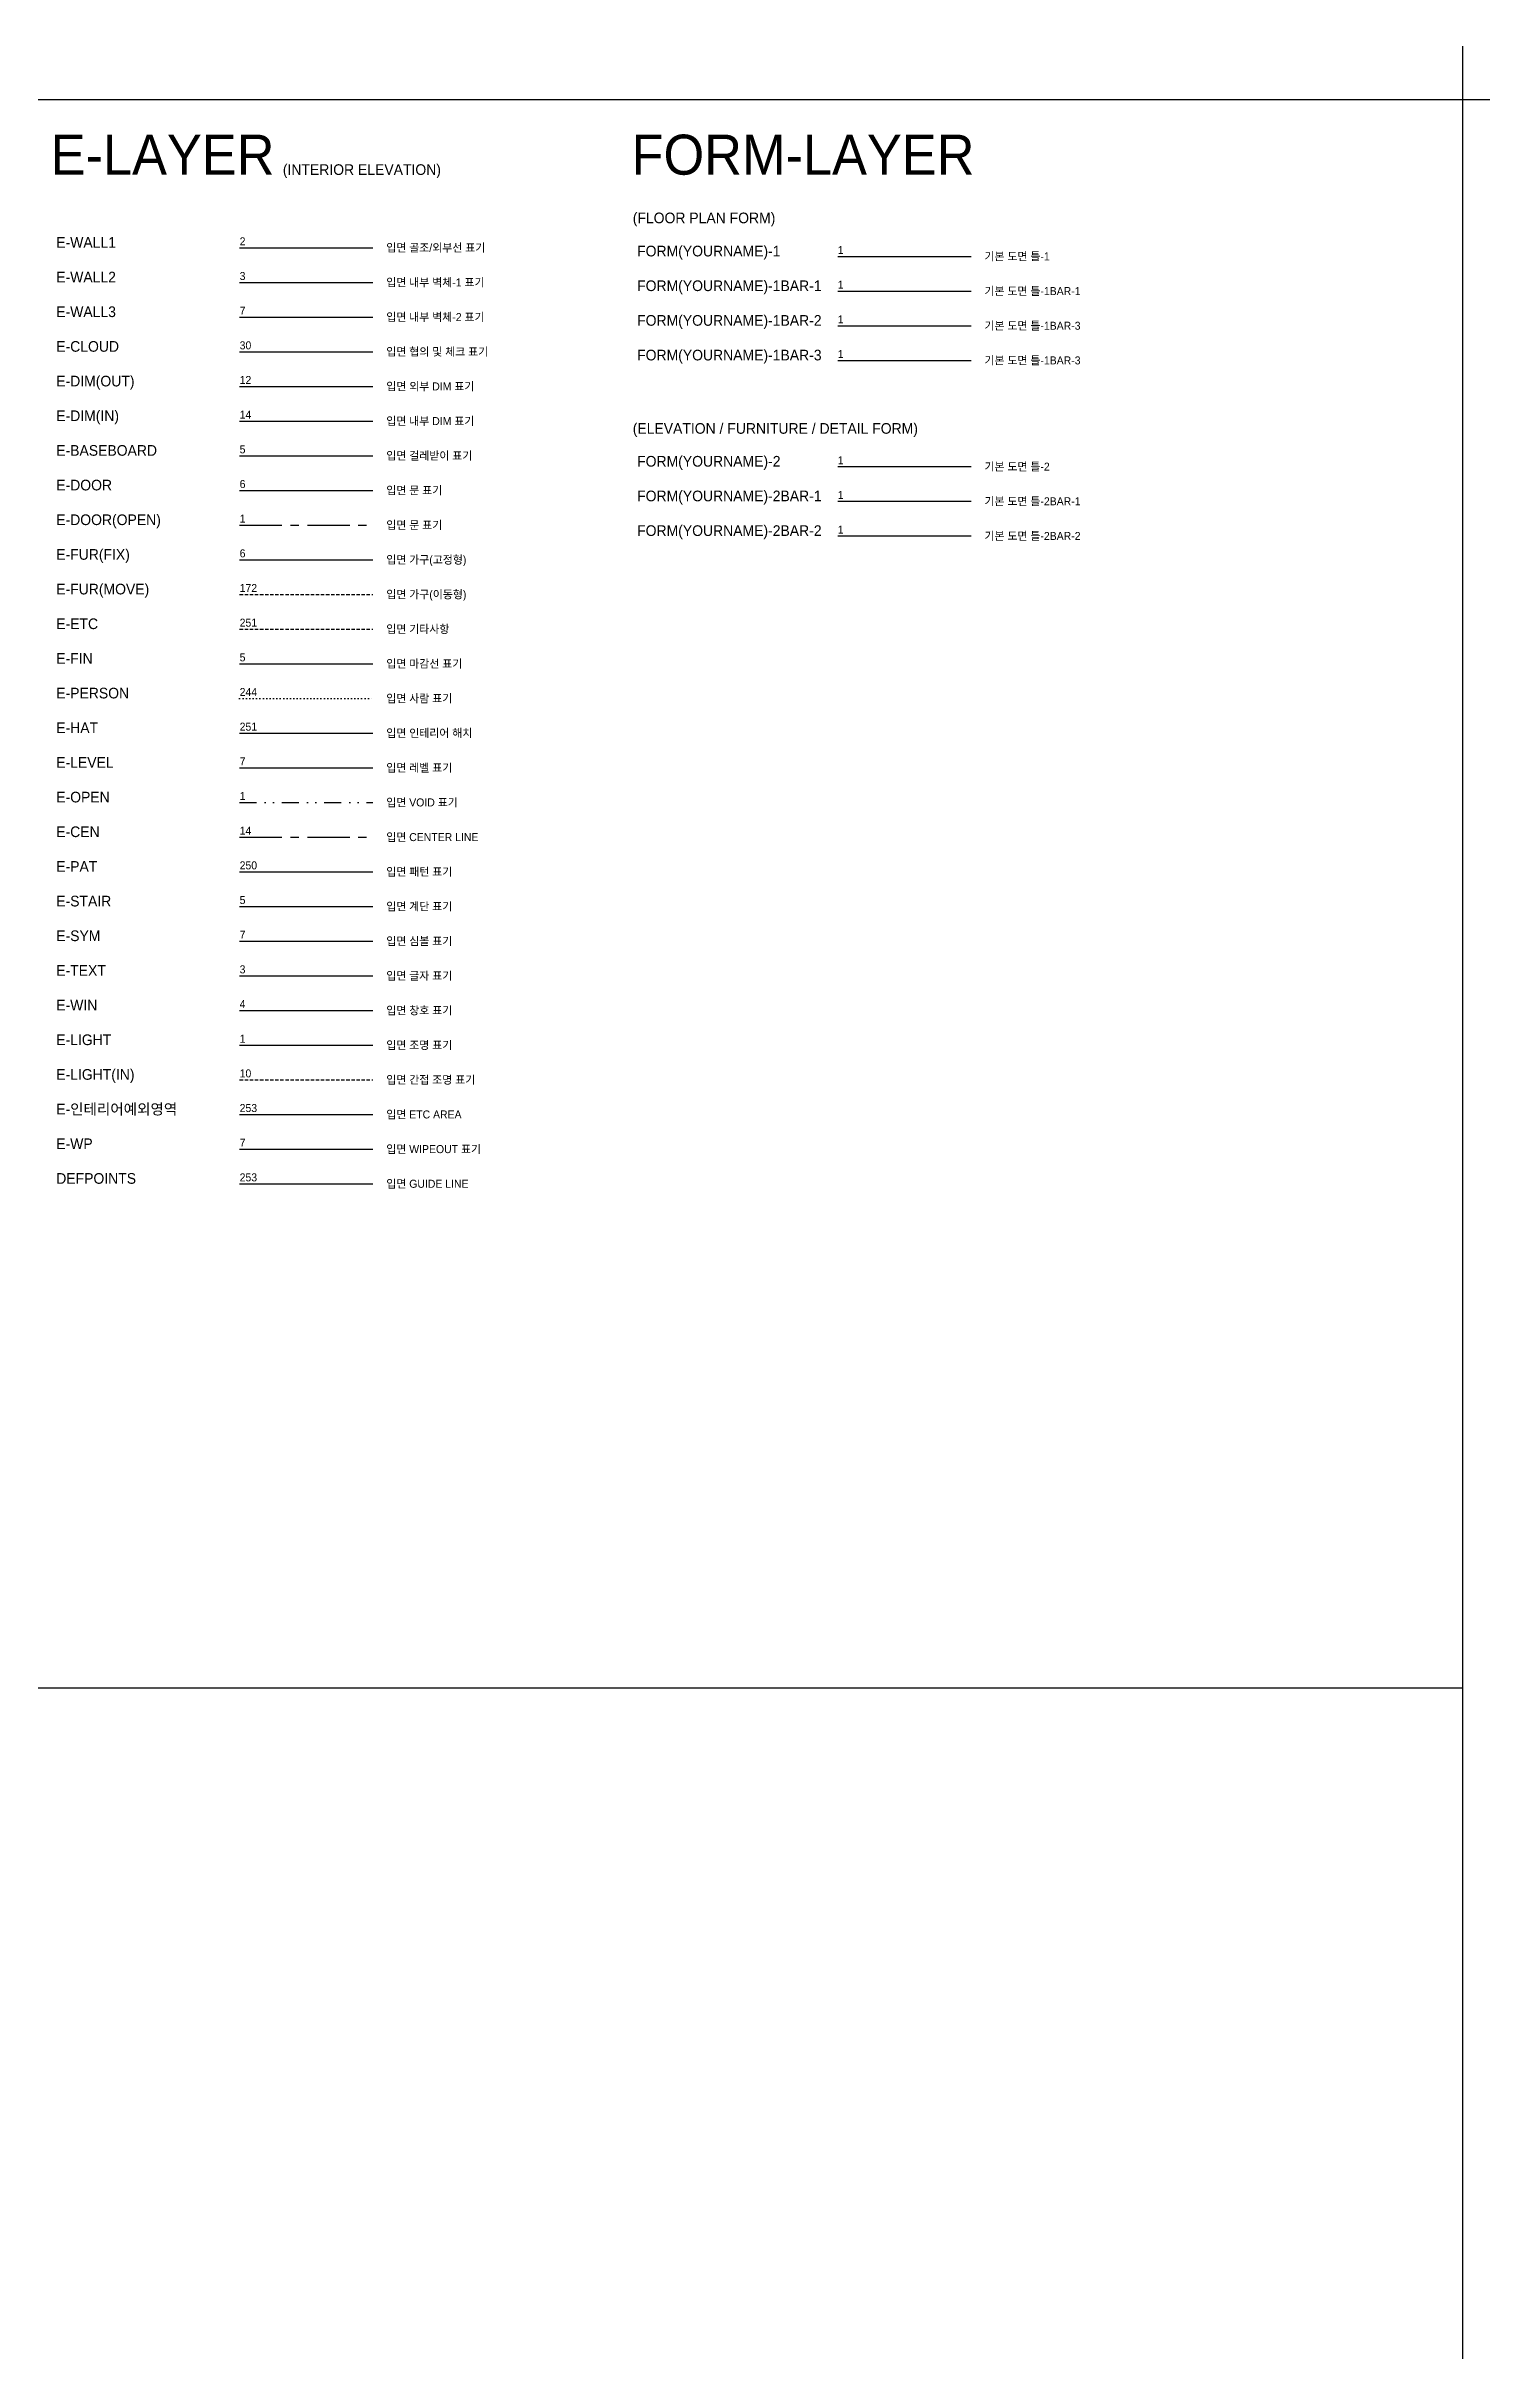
# Model space of a CAD drawing. Header units: millimetres. Extents: x -551172 to 227904, y -3435 to 261611.
# Drawn here: x -418459 to -364595, y 129088 to 215515 of the extents above; entities that cross this region are included whole.
import ezdxf
from ezdxf.enums import TextEntityAlignment as Align

# ---------------------------------------------------------------- set-up
doc = ezdxf.new("R2010")
doc.units = ezdxf.units.MM
doc.header["$LTSCALE"] = 100
for name, pattern in [('CENTER', [50.8, 31.75, -6.35, 6.35, -6.35]), ('DIVIDE', [31.75, 12.7, -6.35, 0, -6.35, 0, -6.35]), ('DOT', [6.35, 0, -6.35]), ('HIDDENX2', [19.05, 12.7, -6.35])]:
    doc.linetypes.add(name, pattern=pattern)
doc.layers.get('DEFPOINTS').update_dxf_attribs({"color": 248})
for name, color, linetype in [('0 @ 1', 7, 'Continuous'), ('E-BASEBOARD', 5, 'Continuous'), ('E-BASEBOARD @ 1', 5, 'Continuous'), ('E-CEN', 14, 'CENTER'), ('E-CEN @ 1', 14, 'CENTER'), ('E-CLOUD', 30, 'Continuous'), ('E-CLOUD @ 1', 30, 'Continuous'), ('E-DIM(IN)', 14, 'Continuous'), ('E-DIM(IN) @ 1', 14, 'Continuous'), ('E-DIM(OUT)', 1, 'Continuous'), ('E-DIM(OUT) @ 1', 1, 'Continuous'), ('E-DOOR', 6, 'Continuous'), ('E-DOOR @ 1', 6, 'Continuous'), ('E-DOOR(OPEN)', 1, 'CENTER'), ('E-DOOR(OPEN) @ 1', 1, 'CENTER'), ('E-ETC', 251, 'HIDDENX2'), ('E-ETC @ 1', 251, 'HIDDENX2'), ('E-FIN', 5, 'Continuous'), ('E-FIN @ 1', 5, 'Continuous'), ('E-FUR(FIX)', 6, 'Continuous'), ('E-FUR(FIX) @ 1', 6, 'Continuous'), ('E-FUR(MOVE)', 172, 'HIDDENX2'), ('E-FUR(MOVE) @ 1', 172, 'HIDDENX2'), ('E-HAT', 251, 'Continuous'), ('E-HAT @ 1', 251, 'Continuous'), ('E-LEVEL', 7, 'Continuous'), ('E-LEVEL @ 1', 7, 'Continuous'), ('E-LIGHT', 1, 'Continuous'), ('E-LIGHT @ 1', 1, 'Continuous'), ('E-LIGHT(IN)', 10, 'HIDDENX2'), ('E-LIGHT(IN) @ 1', 10, 'HIDDENX2'), ('E-OPEN', 1, 'DIVIDE'), ('E-OPEN @ 1', 1, 'DIVIDE'), ('E-PAT', 250, 'Continuous'), ('E-PAT @ 1', 250, 'Continuous'), ('E-PERSON', 244, 'DOT'), ('E-PERSON @ 1', 244, 'DOT'), ('E-STAIR', 5, 'Continuous'), ('E-STAIR @ 1', 5, 'Continuous'), ('E-SYM', 7, 'Continuous'), ('E-SYM @ 1', 7, 'Continuous'), ('E-TEXT', 3, 'Continuous'), ('E-TEXT @ 1', 3, 'Continuous'), ('E-WALL1', 2, 'Continuous'), ('E-WALL1 @ 1', 2, 'Continuous'), ('E-WALL2', 3, 'Continuous'), ('E-WALL2 @ 1', 3, 'Continuous'), ('E-WALL3', 7, 'Continuous'), ('E-WALL3 @ 1', 7, 'Continuous'), ('E-WIN', 4, 'Continuous'), ('E-WIN @ 1', 4, 'Continuous'), ('E-WP', 7, 'Continuous'), ('E-WP @ 1', 7, 'Continuous'), ('E-인테리어예외영역', 253, 'Continuous'), ('E-인테리어예외영역 @ 1', 253, 'Continuous'), ('FORM(YOURNAME)-11', 1, 'Continuous'), ('FORM(YOURNAME)-11 @ 1', 1, 'Continuous'), ('FORM(YOURNAME)-1BAR-1', 1, 'Continuous'), ('FORM(YOURNAME)-1BAR-1 @ 1', 1, 'Continuous'), ('FORM(YOURNAME)-1BAR-2', 1, 'Continuous'), ('FORM(YOURNAME)-1BAR-2 @ 1', 1, 'Continuous'), ('FORM(YOURNAME)-1BAR-3', 1, 'Continuous'), ('FORM(YOURNAME)-1BAR-3 @ 1', 1, 'Continuous'), ('FORM(YOURNAME)-2', 1, 'Continuous'), ('FORM(YOURNAME)-2 @ 1', 1, 'Continuous'), ('FORM(YOURNAME)-2BAR-1', 1, 'Continuous'), ('FORM(YOURNAME)-2BAR-1 @ 1', 1, 'Continuous'), ('FORM(YOURNAME)-2BAR-2', 1, 'Continuous'), ('FORM(YOURNAME)-2BAR-2 @ 1', 1, 'Continuous')]:
    doc.layers.add(name, color=color, linetype=linetype)
doc.layers.add('DEFPOINTS @ 1', color=248, linetype='Continuous', plot=False)
doc.styles.add('YOURNAME', font='HYWULM.TTF')

msp = doc.modelspace()

# ---------------------------------------------------------------- linework, layer by layer
at = {"layer": 'DEFPOINTS', "color": 156}
for p, q in [((-365327.9, 215514.9), (-365327.9, 16229.4)), ((-537203.8, 213514.9), (-11030, 213514.9)), ((-537203.8, 153958.2), (-365327.9, 153958.2))]:
    msp.add_line(p, q, dxfattribs=at)
at = {"layer": 'DEFPOINTS'}
msp.add_line((-411197.5, 172853.4), (-406197.5, 172853.4), dxfattribs=at)
at = {"layer": 'E-BASEBOARD'}
msp.add_line((-411197.5, 200153.4), (-406197.5, 200153.4), dxfattribs=at)
at = {"layer": 'E-CEN', "ltscale": 0.5}
msp.add_line((-411197.5, 185853.4), (-406197.5, 185853.4), dxfattribs=at)
at = {"layer": 'E-CLOUD'}
msp.add_line((-411197.5, 204053.4), (-406197.5, 204053.4), dxfattribs=at)
at = {"layer": 'E-DIM(IN)'}
msp.add_line((-411197.5, 201453.4), (-406197.5, 201453.4), dxfattribs=at)
at = {"layer": 'E-DIM(OUT)'}
msp.add_line((-411197.5, 202753.4), (-406197.5, 202753.4), dxfattribs=at)
at = {"layer": 'E-DOOR'}
msp.add_line((-411197.5, 198853.4), (-406197.5, 198853.4), dxfattribs=at)
at = {"layer": 'E-DOOR(OPEN)', "ltscale": 0.5}
msp.add_line((-411197.5, 197553.4), (-406197.5, 197553.4), dxfattribs=at)
at = {"layer": 'E-ETC', "ltscale": 0.1}
msp.add_line((-411197.5, 193653.4), (-406197.5, 193653.4), dxfattribs=at)
at = {"layer": 'E-FIN'}
msp.add_line((-411197.5, 192353.4), (-406197.5, 192353.4), dxfattribs=at)
at = {"layer": 'E-FUR(FIX)'}
msp.add_line((-411197.5, 196253.4), (-406197.5, 196253.4), dxfattribs=at)
at = {"layer": 'E-FUR(MOVE)', "ltscale": 0.1}
msp.add_line((-411197.5, 194953.4), (-406197.5, 194953.4), dxfattribs=at)
at = {"layer": 'E-HAT'}
msp.add_line((-411197.5, 189753.4), (-406197.5, 189753.4), dxfattribs=at)
at = {"layer": 'E-LEVEL'}
msp.add_line((-411197.5, 188453.4), (-406197.5, 188453.4), dxfattribs=at)
at = {"layer": 'E-LIGHT'}
msp.add_line((-411197.5, 178053.4), (-406197.5, 178053.4), dxfattribs=at)
at = {"layer": 'E-LIGHT(IN)', "ltscale": 0.1}
msp.add_line((-411197.5, 176753.4), (-406197.5, 176753.4), dxfattribs=at)
at = {"layer": 'E-OPEN', "ltscale": 0.5}
msp.add_line((-411197.5, 187153.4), (-406197.5, 187153.4), dxfattribs=at)
at = {"layer": 'E-PAT'}
msp.add_line((-411197.5, 184553.4), (-406197.5, 184553.4), dxfattribs=at)
at = {"layer": 'E-PERSON', "ltscale": 0.2}
msp.add_line((-411197.5, 191053.4), (-406197.5, 191053.4), dxfattribs=at)
at = {"layer": 'E-STAIR'}
msp.add_line((-411197.5, 183253.4), (-406197.5, 183253.4), dxfattribs=at)
at = {"layer": 'E-SYM'}
msp.add_line((-411197.5, 181953.4), (-406197.5, 181953.4), dxfattribs=at)
at = {"layer": 'E-TEXT'}
msp.add_line((-411197.5, 180653.4), (-406197.5, 180653.4), dxfattribs=at)
at = {"layer": 'E-WALL1'}
msp.add_line((-411197.5, 207953.4), (-406197.5, 207953.4), dxfattribs=at)
at = {"layer": 'E-WALL2'}
msp.add_line((-411197.5, 206653.4), (-406197.5, 206653.4), dxfattribs=at)
at = {"layer": 'E-WALL3'}
msp.add_line((-411197.5, 205353.4), (-406197.5, 205353.4), dxfattribs=at)
at = {"layer": 'E-WIN'}
msp.add_line((-411197.5, 179353.4), (-406197.5, 179353.4), dxfattribs=at)
at = {"layer": 'E-WP'}
msp.add_line((-411197.5, 174153.4), (-406197.5, 174153.4), dxfattribs=at)
at = {"layer": 'E-인테리어예외영역'}
msp.add_line((-411197.5, 175453.4), (-406197.5, 175453.4), dxfattribs=at)
at = {"layer": 'FORM(YOURNAME)-11'}
msp.add_line((-388757.5, 207628.6), (-383757.5, 207628.6), dxfattribs=at)
at = {"layer": 'FORM(YOURNAME)-1BAR-1'}
msp.add_line((-388757.5, 206328.6), (-383757.5, 206328.6), dxfattribs=at)
at = {"layer": 'FORM(YOURNAME)-1BAR-2'}
msp.add_line((-388757.5, 205028.6), (-383757.5, 205028.6), dxfattribs=at)
at = {"layer": 'FORM(YOURNAME)-1BAR-3'}
msp.add_line((-388757.5, 203728.6), (-383757.5, 203728.6), dxfattribs=at)
at = {"layer": 'FORM(YOURNAME)-2'}
msp.add_line((-388757.5, 199745.7), (-383757.5, 199745.7), dxfattribs=at)
at = {"layer": 'FORM(YOURNAME)-2BAR-1'}
msp.add_line((-388757.5, 198445.7), (-383757.5, 198445.7), dxfattribs=at)
at = {"layer": 'FORM(YOURNAME)-2BAR-2'}
msp.add_line((-388757.5, 197145.7), (-383757.5, 197145.7), dxfattribs=at)

# ---------------------------------------------------------------- texts
at = {"layer": '0 @ 1', "color": 2, "style": 'YOURNAME'}
for s, p in [('E-LAYER', (-418287.5, 211443.4)), ('FORM-LAYER', (-396495.8, 211443.4))]:
    msp.add_text(s, height=1500, dxfattribs=at).set_placement(p, align=Align.MIDDLE_LEFT)
at = {"layer": '0 @ 1', "color": 3, "style": 'YOURNAME'}
msp.add_text('(INTERIOR ELEVATION)', height=400, dxfattribs=at).set_placement((-409577.2, 210883.4), align=Align.MIDDLE_LEFT)
at = {"layer": '0 @ 1', "style": 'YOURNAME'}
for s, p in [('(FLOOR PLAN FORM)', (-396450.4, 209071.2)), ('(ELEVATION / FURNITURE / DETAIL FORM)', (-396450.4, 201178))]:
    msp.add_text(s, height=400, dxfattribs=at).set_placement(p, align=Align.MIDDLE_LEFT)
at = {"layer": 'DEFPOINTS @ 1', "style": 'YOURNAME'}
for s, height, p in [('DEFPOINTS', 400, (-418077.5, 173053.4)), ('입면 GUIDE LINE', 300, (-405697.5, 172853.4))]:
    msp.add_text(s, height=height, dxfattribs=at).set_placement(p, align=Align.MIDDLE_LEFT)
msp.add_text('253', height=300, dxfattribs=at).set_placement((-411197.5, 172853.4), align=Align.BOTTOM_LEFT)
at = {"layer": 'E-BASEBOARD @ 1', "style": 'YOURNAME'}
for s, height, p in [('E-BASEBOARD', 400, (-418077.5, 200353.4)), ('입면 걸레받이 표기', 300, (-405697.5, 200153.4))]:
    msp.add_text(s, height=height, dxfattribs=at).set_placement(p, align=Align.MIDDLE_LEFT)
msp.add_text('5', height=300, dxfattribs=at).set_placement((-411197.5, 200153.4), align=Align.BOTTOM_LEFT)
at = {"layer": 'E-CEN @ 1', "style": 'YOURNAME'}
for s, height, p in [('E-CEN', 400, (-418077.5, 186053.4)), ('입면 CENTER LINE', 300, (-405697.5, 185853.4))]:
    msp.add_text(s, height=height, dxfattribs=at).set_placement(p, align=Align.MIDDLE_LEFT)
msp.add_text('14', height=300, dxfattribs=at).set_placement((-411197.5, 185853.4), align=Align.BOTTOM_LEFT)
at = {"layer": 'E-CLOUD @ 1', "style": 'YOURNAME'}
for s, height, p in [('E-CLOUD', 400, (-418077.5, 204253.4)), ('입면 협의 및 체크 표기', 300, (-405697.5, 204053.4))]:
    msp.add_text(s, height=height, dxfattribs=at).set_placement(p, align=Align.MIDDLE_LEFT)
msp.add_text('30', height=300, dxfattribs=at).set_placement((-411197.5, 204053.4), align=Align.BOTTOM_LEFT)
at = {"layer": 'E-DIM(IN) @ 1', "style": 'YOURNAME'}
for s, height, p in [('E-DIM(IN)', 400, (-418077.5, 201653.4)), ('입면 내부 DIM 표기', 300, (-405697.5, 201453.4))]:
    msp.add_text(s, height=height, dxfattribs=at).set_placement(p, align=Align.MIDDLE_LEFT)
msp.add_text('14', height=300, dxfattribs=at).set_placement((-411197.5, 201453.4), align=Align.BOTTOM_LEFT)
at = {"layer": 'E-DIM(OUT) @ 1', "style": 'YOURNAME'}
for s, height, p in [('E-DIM(OUT)', 400, (-418077.5, 202953.4)), ('입면 외부 DIM 표기', 300, (-405697.5, 202753.4))]:
    msp.add_text(s, height=height, dxfattribs=at).set_placement(p, align=Align.MIDDLE_LEFT)
msp.add_text('12', height=300, dxfattribs=at).set_placement((-411197.5, 202753.4), align=Align.BOTTOM_LEFT)
at = {"layer": 'E-DOOR @ 1', "style": 'YOURNAME'}
for s, height, p in [('E-DOOR', 400, (-418077.5, 199053.4)), ('입면 문 표기', 300, (-405697.5, 198853.4))]:
    msp.add_text(s, height=height, dxfattribs=at).set_placement(p, align=Align.MIDDLE_LEFT)
msp.add_text('6', height=300, dxfattribs=at).set_placement((-411197.5, 198853.4), align=Align.BOTTOM_LEFT)
at = {"layer": 'E-DOOR(OPEN) @ 1', "style": 'YOURNAME'}
for s, height, p in [('E-DOOR(OPEN)', 400, (-418077.5, 197753.4)), ('입면 문 표기', 300, (-405697.5, 197553.4))]:
    msp.add_text(s, height=height, dxfattribs=at).set_placement(p, align=Align.MIDDLE_LEFT)
msp.add_text('1', height=300, dxfattribs=at).set_placement((-411197.5, 197553.4), align=Align.BOTTOM_LEFT)
at = {"layer": 'E-ETC @ 1', "style": 'YOURNAME'}
for s, height, p in [('E-ETC', 400, (-418077.5, 193853.4)), ('입면 기타사항', 300, (-405697.5, 193653.4))]:
    msp.add_text(s, height=height, dxfattribs=at).set_placement(p, align=Align.MIDDLE_LEFT)
msp.add_text('251', height=300, dxfattribs=at).set_placement((-411197.5, 193653.4), align=Align.BOTTOM_LEFT)
at = {"layer": 'E-FIN @ 1', "style": 'YOURNAME'}
for s, height, p in [('E-FIN', 400, (-418077.5, 192553.4)), ('입면 마감선 표기', 300, (-405697.5, 192353.4))]:
    msp.add_text(s, height=height, dxfattribs=at).set_placement(p, align=Align.MIDDLE_LEFT)
at = {"layer": 'E-FIN @ 1', "color": 5, "style": 'YOURNAME'}
msp.add_text('5', height=300, dxfattribs=at).set_placement((-411197.5, 192353.4), align=Align.BOTTOM_LEFT)
at = {"layer": 'E-FUR(FIX) @ 1', "style": 'YOURNAME'}
for s, height, p in [('E-FUR(FIX)', 400, (-418077.5, 196453.4)), ('입면 가구(고정형)', 300, (-405697.5, 196253.4))]:
    msp.add_text(s, height=height, dxfattribs=at).set_placement(p, align=Align.MIDDLE_LEFT)
msp.add_text('6', height=300, dxfattribs=at).set_placement((-411197.5, 196253.4), align=Align.BOTTOM_LEFT)
at = {"layer": 'E-FUR(MOVE) @ 1', "style": 'YOURNAME'}
for s, height, p in [('E-FUR(MOVE)', 400, (-418077.5, 195153.4)), ('입면 가구(이동형)', 300, (-405697.5, 194953.4))]:
    msp.add_text(s, height=height, dxfattribs=at).set_placement(p, align=Align.MIDDLE_LEFT)
msp.add_text('172', height=300, dxfattribs=at).set_placement((-411197.5, 194953.4), align=Align.BOTTOM_LEFT)
at = {"layer": 'E-HAT @ 1', "style": 'YOURNAME'}
for s, height, p in [('E-HAT', 400, (-418077.5, 189953.4)), ('입면 인테리어 해치', 300, (-405697.5, 189753.4))]:
    msp.add_text(s, height=height, dxfattribs=at).set_placement(p, align=Align.MIDDLE_LEFT)
msp.add_text('251', height=300, dxfattribs=at).set_placement((-411197.5, 189753.4), align=Align.BOTTOM_LEFT)
at = {"layer": 'E-LEVEL @ 1', "style": 'YOURNAME'}
for s, height, p in [('E-LEVEL', 400, (-418077.5, 188653.4)), ('입면 레벨 표기', 300, (-405697.5, 188453.4))]:
    msp.add_text(s, height=height, dxfattribs=at).set_placement(p, align=Align.MIDDLE_LEFT)
msp.add_text('7', height=300, dxfattribs=at).set_placement((-411197.5, 188453.4), align=Align.BOTTOM_LEFT)
at = {"layer": 'E-LIGHT @ 1', "style": 'YOURNAME'}
for s, height, p in [('E-LIGHT', 400, (-418077.5, 178253.4)), ('입면 조명 표기', 300, (-405697.5, 178053.4))]:
    msp.add_text(s, height=height, dxfattribs=at).set_placement(p, align=Align.MIDDLE_LEFT)
msp.add_text('1', height=300, dxfattribs=at).set_placement((-411197.5, 178053.4), align=Align.BOTTOM_LEFT)
at = {"layer": 'E-LIGHT(IN) @ 1', "style": 'YOURNAME'}
for s, height, p in [('E-LIGHT(IN)', 400, (-418077.5, 176953.4)), ('입면 간접 조명 표기', 300, (-405697.5, 176753.4))]:
    msp.add_text(s, height=height, dxfattribs=at).set_placement(p, align=Align.MIDDLE_LEFT)
msp.add_text('10', height=300, dxfattribs=at).set_placement((-411197.5, 176753.4), align=Align.BOTTOM_LEFT)
at = {"layer": 'E-OPEN @ 1', "style": 'YOURNAME'}
for s, height, p in [('E-OPEN', 400, (-418077.5, 187353.4)), ('입면 VOID 표기', 300, (-405697.5, 187153.4))]:
    msp.add_text(s, height=height, dxfattribs=at).set_placement(p, align=Align.MIDDLE_LEFT)
msp.add_text('1', height=300, dxfattribs=at).set_placement((-411197.5, 187153.4), align=Align.BOTTOM_LEFT)
at = {"layer": 'E-PAT @ 1', "style": 'YOURNAME'}
for s, height, p in [('E-PAT', 400, (-418077.5, 184753.4)), ('입면 패턴 표기', 300, (-405697.5, 184553.4))]:
    msp.add_text(s, height=height, dxfattribs=at).set_placement(p, align=Align.MIDDLE_LEFT)
msp.add_text('250', height=300, dxfattribs=at).set_placement((-411197.5, 184553.4), align=Align.BOTTOM_LEFT)
at = {"layer": 'E-PERSON @ 1', "style": 'YOURNAME'}
for s, height, p in [('E-PERSON', 400, (-418077.5, 191253.4)), ('입면 사람 표기', 300, (-405697.5, 191053.4))]:
    msp.add_text(s, height=height, dxfattribs=at).set_placement(p, align=Align.MIDDLE_LEFT)
msp.add_text('244', height=300, dxfattribs=at).set_placement((-411197.5, 191053.4), align=Align.BOTTOM_LEFT)
at = {"layer": 'E-STAIR @ 1', "style": 'YOURNAME'}
for s, height, p in [('E-STAIR', 400, (-418077.5, 183453.4)), ('입면 계단 표기', 300, (-405697.5, 183253.4))]:
    msp.add_text(s, height=height, dxfattribs=at).set_placement(p, align=Align.MIDDLE_LEFT)
msp.add_text('5', height=300, dxfattribs=at).set_placement((-411197.5, 183253.4), align=Align.BOTTOM_LEFT)
at = {"layer": 'E-SYM @ 1', "style": 'YOURNAME'}
for s, height, p in [('E-SYM', 400, (-418077.5, 182153.4)), ('입면 심볼 표기', 300, (-405697.5, 181953.4))]:
    msp.add_text(s, height=height, dxfattribs=at).set_placement(p, align=Align.MIDDLE_LEFT)
msp.add_text('7', height=300, dxfattribs=at).set_placement((-411197.5, 181953.4), align=Align.BOTTOM_LEFT)
at = {"layer": 'E-TEXT @ 1', "style": 'YOURNAME'}
for s, height, p in [('E-TEXT', 400, (-418077.5, 180853.4)), ('입면 글자 표기', 300, (-405697.5, 180653.4))]:
    msp.add_text(s, height=height, dxfattribs=at).set_placement(p, align=Align.MIDDLE_LEFT)
msp.add_text('3', height=300, dxfattribs=at).set_placement((-411197.5, 180653.4), align=Align.BOTTOM_LEFT)
at = {"layer": 'E-WALL1 @ 1', "style": 'YOURNAME'}
for s, height, p in [('E-WALL1', 400, (-418077.5, 208153.4)), ('입면 골조/외부선 표기', 300, (-405697.5, 207953.4))]:
    msp.add_text(s, height=height, dxfattribs=at).set_placement(p, align=Align.MIDDLE_LEFT)
msp.add_text('2', height=300, dxfattribs=at).set_placement((-411197.5, 207953.4), align=Align.BOTTOM_LEFT)
at = {"layer": 'E-WALL2 @ 1', "style": 'YOURNAME'}
for s, height, p in [('E-WALL2', 400, (-418077.5, 206853.4)), ('입면 내부 벽체-1 표기', 300, (-405697.5, 206653.4))]:
    msp.add_text(s, height=height, dxfattribs=at).set_placement(p, align=Align.MIDDLE_LEFT)
msp.add_text('3', height=300, dxfattribs=at).set_placement((-411197.5, 206653.4), align=Align.BOTTOM_LEFT)
at = {"layer": 'E-WALL3 @ 1', "style": 'YOURNAME'}
for s, height, p in [('E-WALL3', 400, (-418077.5, 205553.4)), ('입면 내부 벽체-2 표기', 300, (-405697.5, 205353.4))]:
    msp.add_text(s, height=height, dxfattribs=at).set_placement(p, align=Align.MIDDLE_LEFT)
msp.add_text('7', height=300, dxfattribs=at).set_placement((-411197.5, 205353.4), align=Align.BOTTOM_LEFT)
at = {"layer": 'E-WIN @ 1', "style": 'YOURNAME'}
for s, height, p in [('E-WIN', 400, (-418077.5, 179553.4)), ('입면 창호 표기', 300, (-405697.5, 179353.4))]:
    msp.add_text(s, height=height, dxfattribs=at).set_placement(p, align=Align.MIDDLE_LEFT)
msp.add_text('4', height=300, dxfattribs=at).set_placement((-411197.5, 179353.4), align=Align.BOTTOM_LEFT)
at = {"layer": 'E-WP @ 1', "style": 'YOURNAME'}
for s, height, p in [('E-WP', 400, (-418077.5, 174353.4)), ('입면 WIPEOUT 표기', 300, (-405697.5, 174153.4))]:
    msp.add_text(s, height=height, dxfattribs=at).set_placement(p, align=Align.MIDDLE_LEFT)
msp.add_text('7', height=300, dxfattribs=at).set_placement((-411197.5, 174153.4), align=Align.BOTTOM_LEFT)
at = {"layer": 'E-인테리어예외영역 @ 1', "style": 'YOURNAME'}
for s, height, p in [('E-인테리어예외영역', 400, (-418077.5, 175653.4)), ('입면 ETC AREA', 300, (-405697.5, 175453.4))]:
    msp.add_text(s, height=height, dxfattribs=at).set_placement(p, align=Align.MIDDLE_LEFT)
msp.add_text('253', height=300, dxfattribs=at).set_placement((-411197.5, 175453.4), align=Align.BOTTOM_LEFT)
at = {"layer": 'FORM(YOURNAME)-11 @ 1', "style": 'YOURNAME'}
for s, height, p in [('FORM(YOURNAME)-1', 400, (-396285.8, 207828.6)), ('기본 도면 틀-1', 300, (-383257.5, 207628.6))]:
    msp.add_text(s, height=height, dxfattribs=at).set_placement(p, align=Align.MIDDLE_LEFT)
msp.add_text('1', height=300, dxfattribs=at).set_placement((-388757.5, 207628.6), align=Align.BOTTOM_LEFT)
at = {"layer": 'FORM(YOURNAME)-1BAR-1 @ 1', "style": 'YOURNAME'}
for s, height, p in [('FORM(YOURNAME)-1BAR-1', 400, (-396285.8, 206528.6)), ('기본 도면 틀-1BAR-1', 300, (-383257.5, 206328.6))]:
    msp.add_text(s, height=height, dxfattribs=at).set_placement(p, align=Align.MIDDLE_LEFT)
msp.add_text('1', height=300, dxfattribs=at).set_placement((-388757.5, 206328.6), align=Align.BOTTOM_LEFT)
at = {"layer": 'FORM(YOURNAME)-1BAR-2 @ 1', "style": 'YOURNAME'}
for s, height, p in [('FORM(YOURNAME)-1BAR-2', 400, (-396285.8, 205228.6)), ('기본 도면 틀-1BAR-3', 300, (-383257.5, 205028.6))]:
    msp.add_text(s, height=height, dxfattribs=at).set_placement(p, align=Align.MIDDLE_LEFT)
msp.add_text('1', height=300, dxfattribs=at).set_placement((-388757.5, 205028.6), align=Align.BOTTOM_LEFT)
at = {"layer": 'FORM(YOURNAME)-1BAR-3 @ 1', "style": 'YOURNAME'}
for s, height, p in [('FORM(YOURNAME)-1BAR-3', 400, (-396285.8, 203928.6)), ('기본 도면 틀-1BAR-3', 300, (-383257.5, 203728.6))]:
    msp.add_text(s, height=height, dxfattribs=at).set_placement(p, align=Align.MIDDLE_LEFT)
msp.add_text('1', height=300, dxfattribs=at).set_placement((-388757.5, 203728.6), align=Align.BOTTOM_LEFT)
at = {"layer": 'FORM(YOURNAME)-2 @ 1', "style": 'YOURNAME'}
for s, height, p in [('FORM(YOURNAME)-2', 400, (-396285.8, 199945.7)), ('기본 도면 틀-2', 300, (-383257.5, 199745.7))]:
    msp.add_text(s, height=height, dxfattribs=at).set_placement(p, align=Align.MIDDLE_LEFT)
msp.add_text('1', height=300, dxfattribs=at).set_placement((-388757.5, 199745.7), align=Align.BOTTOM_LEFT)
at = {"layer": 'FORM(YOURNAME)-2BAR-1 @ 1', "style": 'YOURNAME'}
for s, height, p in [('FORM(YOURNAME)-2BAR-1', 400, (-396285.8, 198645.7)), ('기본 도면 틀-2BAR-1', 300, (-383257.5, 198445.7))]:
    msp.add_text(s, height=height, dxfattribs=at).set_placement(p, align=Align.MIDDLE_LEFT)
msp.add_text('1', height=300, dxfattribs=at).set_placement((-388757.5, 198445.7), align=Align.BOTTOM_LEFT)
at = {"layer": 'FORM(YOURNAME)-2BAR-2 @ 1', "style": 'YOURNAME'}
for s, height, p in [('FORM(YOURNAME)-2BAR-2', 400, (-396285.8, 197345.7)), ('기본 도면 틀-2BAR-2', 300, (-383257.5, 197145.7))]:
    msp.add_text(s, height=height, dxfattribs=at).set_placement(p, align=Align.MIDDLE_LEFT)
msp.add_text('1', height=300, dxfattribs=at).set_placement((-388757.5, 197145.7), align=Align.BOTTOM_LEFT)

doc.saveas('drawing.dxf')
